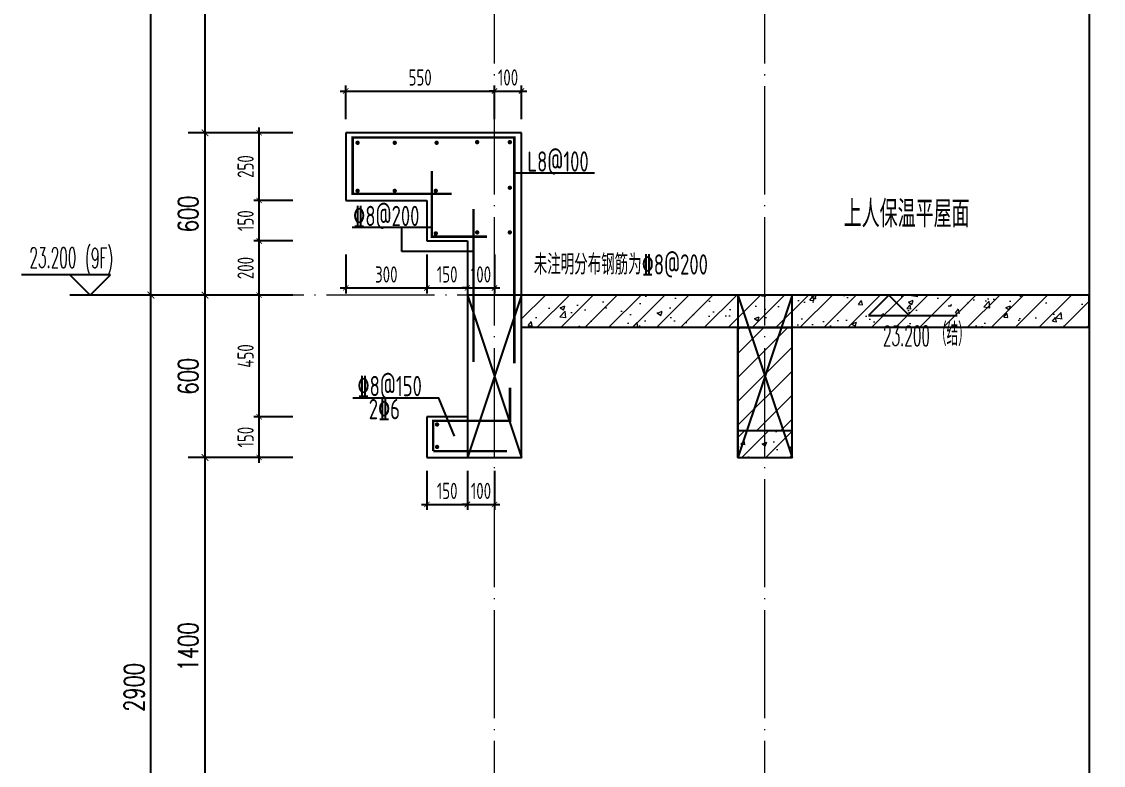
# Model space of a CAD drawing. Extents: x -668857 to 154266, y -275694 to 291306.
# Drawn here: x 73806 to 77806, y 158961 to 161710 of the extents above; entities that cross this region are included whole.
import ezdxf

# ---------------------------------------------------------------- set-up
doc = ezdxf.new("R2010")
doc.units = 0
doc.header["$LTSCALE"] = 1000
doc.linetypes.add('DOTE', pattern=[2.42, 2, -0.2, 0.02, -0.2])
doc.layers.get('0').update_dxf_attribs({"linetype": 'CONTINUOUS'})
doc.layers.get('DEFPOINTS').update_dxf_attribs({"linetype": 'CONTINUOUS'})
for name, color, linetype in [('DIM', 2, 'CONTINUOUS'), ('DIM_ELEV', 3, 'CONTINUOUS'), ('DIM_SYMB', 3, 'CONTINUOUS'), ('PUB_DIM', 3, 'CONTINUOUS'), ('PUB_TEXT', 2, 'CONTINUOUS'), ('REIN', 6, 'CONTINUOUS'), ('S-大样-砼线', 7, 'CONTINUOUS'), ('S-引出线', 40, 'CONTINUOUS'), ('TEXT', 2, 'CONTINUOUS'), ('WALL', 5, 'CONTINUOUS')]:
    doc.layers.add(name, color=color, linetype=linetype)
doc.layers.add('DOTE', color=19, linetype='DOTE', lineweight=9)
doc.layers.add('PUB_HATCH', color=8, linetype='CONTINUOUS', lineweight=9)
doc.styles.add('_TCH_DIM', font='SIMPLEX.shx', dxfattribs={"width": 0.7, "bigfont": 'GBCBIG.shx'})
doc.styles.add('_TCH_DIM_T3', font='SIMPLEX', dxfattribs={"width": 0.705882, "bigfont": 'GBCBIG'})
doc.styles.add('TSSD_DIMENSION', font='Tssdeng.shx', dxfattribs={"width": 0.7, "bigfont": 'tssdchn.shx'})
doc.styles.add('TSSD_REIN', font='tssdeng.shx', dxfattribs={"width": 0.7, "height": 300, "bigfont": 'tssdchn.shx'})
doc.dimstyles.new('_TCH_ARCH&&25', dxfattribs={"dimtxt": 74.375, "dimasz": 25, "dimexe": 62.5, "dimexo": 75, "dimgap": 25, "dimtad": 1, "dimdec": 0, "dimzin": 0, "dimdsep": 46, "dimtxsty": '_TCH_DIM_T3', "dimblk": 'ARCHTICK', "dimcen": 0.09, "dimclrt": 7, "dimazin": 0, "dimtfac": 1, "dimtdec": 0, "dimtix": 1, "dimtmove": 2, "dimatfit": 3, "dimldrblk": 'ARCHTICK', "dimfxl": 0, "dimtolj": 1, "dimtzin": 0, "dimarcsym": 0})
doc.dimstyles.new('TSSD_20_20', dxfattribs={"dimtxt": 60, "dimasz": 20, "dimexe": 20, "dimexo": 50, "dimgap": 20, "dimtad": 1, "dimdec": 0, "dimzin": 0, "dimdsep": 46, "dimtxsty": 'TSSD_DIMENSION', "dimblk": 'ARCHTICK', "dimblk1": 'ARCHTICK', "dimblk2": 'ARCHTICK', "dimcen": 0, "dimdle": 20, "dimclrt": 7, "dimadec": 0, "dimazin": 0, "dimtfac": 1, "dimtdec": 0, "dimtix": 1, "dimtmove": 2, "dimatfit": 3, "dimfxl": 0, "dimtolj": 1, "dimtzin": 0, "dimarcsym": 0})
pattern_1 = [(45, (-562273.49, 314642.066), (-44.194174, 44.194174), []), (50, (-562273.49, 314642.07), (179.315046, -15.688034), [18.75, -206.25]), (355, (-562273.49, 314642.07), (-34.687833, 188.048033), [15, -165]), (100.4514, (-562258.55, 314640.76), (144.627345, 172.359886), [15.93505, -175.28553]), (46.1842, (-562273.49, 314692.07), (266.81026, -41.37975), [28.125, -309.375]), (96.6356, (-562251.25, 314688.62), (233.66568, 243.52947), [23.90257, -262.92825]), (351.1842, (-562273.5, 314692.07), (233.66549, 243.52965), [22.5, -247.5]), (21, (-562248.49, 314679.57), (149.226763, -100.654723), [18.75, -206.25]), (326, (-562248.49, 314679.57), (60.828833, 181.28751), [15, -165]), (71.4514, (-562236.05, 314671.18), (210.055657, 80.632624), [15.93505, -175.28553]), (37.5, (-562273.49, 314642.066), (3.039964, 83.2234635), [0, -163, 0, -167.5, 0, -165.625]), (7.5, (-562273.49, 314642.07), (65.767384, 98.602928), [0, -95.5, 0, -159.25, 0, -63.125]), (327.5, (-562329.24, 314642.066), (133.455609, -5.638718), [0, -62.5, 0, -195, 0, -258.75]), (317.5, (-562354.24, 314642.07), (145.796542, 25.026246), [0, -81.25, 0, -129.5, 0, -183.75])]

# ---------------------------------------------------------------- blocks, each defined once
blk = doc.blocks.new('_ArchTick')
at = {"color": 0, "linetype": 'ByBlock', "const_width": 0.15}
blk.add_lwpolyline([(-0.5, -0.5), (0.5, 0.5)], dxfattribs=at)
blk = doc.blocks.new('*D2494')
at = {"layer": 'DEFPOINTS', "color": 0}
for p in [(75304.7, 160099), (75454.7, 160099), (75454.7, 159925.3)]:
    blk.add_point(p, dxfattribs=at)
at = {"layer": 'DIM', "color": 0, "lineweight": -2}
for p, q in [((75304.7, 160049), (75304.7, 159905.3)), ((75454.7, 160049), (75454.7, 159905.3)), ((75284.7, 159925.3), (75474.7, 159925.3))]:
    blk.add_line(p, q, dxfattribs=at)
at = {"layer": 'DIM', "color": 0, "lineweight": -2, "xscale": 20, "yscale": 20, "zscale": 20, "rotation": 180}
blk.add_blockref('_ArchTick', (75304.7, 159925.3), dxfattribs=at)
at = {"layer": 'DIM', "color": 0, "lineweight": -2, "xscale": 20, "yscale": 20, "zscale": 20}
blk.add_blockref('_ArchTick', (75454.7, 159925.3), dxfattribs=at)
at = {"layer": 'DIM', "color": 7, "insert": (75379.7, 159975.3), "char_height": 60, "attachment_point": 5, "style": 'TSSD_DIMENSION'}
blk.add_mtext('\\A1;150', dxfattribs=at)
blk = doc.blocks.new('*D2495')
at = {"layer": 'DEFPOINTS', "color": 0}
for p in [(75454.7, 160099), (75554.7, 160099), (75554.7, 159925.3)]:
    blk.add_point(p, dxfattribs=at)
at = {"layer": 'DIM', "color": 0, "lineweight": -2}
for p, q in [((75454.7, 160049), (75454.7, 159905.3)), ((75554.7, 160049), (75554.7, 159905.3)), ((75454.7, 159925.3), (75434.7, 159925.3)), ((75454.7, 159925.3), (75554.7, 159925.3)), ((75554.7, 159925.3), (75574.7, 159925.3))]:
    blk.add_line(p, q, dxfattribs=at)
at = {"layer": 'DIM', "color": 0, "lineweight": -2, "xscale": 20, "yscale": 20, "zscale": 20}
blk.add_blockref('_ArchTick', (75454.7, 159925.3), dxfattribs=at)
at = {"layer": 'DIM', "color": 0, "lineweight": -2, "xscale": 20, "yscale": 20, "zscale": 20, "rotation": 180}
blk.add_blockref('_ArchTick', (75554.7, 159925.3), dxfattribs=at)
at = {"layer": 'DIM', "color": 7, "insert": (75504.7, 159975.3), "char_height": 60, "attachment_point": 5, "style": 'TSSD_DIMENSION'}
blk.add_mtext('\\A1;100', dxfattribs=at)
blk = doc.blocks.new('*D2496')
at = {"layer": 'DEFPOINTS', "color": 0}
for p in [(75004.7, 160899), (75304.7, 160899), (75304.7, 160725.3)]:
    blk.add_point(p, dxfattribs=at)
at = {"layer": 'DIM', "color": 0, "lineweight": -2}
for p, q in [((75004.7, 160849), (75004.7, 160705.3)), ((75304.7, 160849), (75304.7, 160705.3)), ((74984.7, 160725.3), (75324.7, 160725.3))]:
    blk.add_line(p, q, dxfattribs=at)
at = {"layer": 'DIM', "color": 0, "lineweight": -2, "xscale": 20, "yscale": 20, "zscale": 20, "rotation": 180}
blk.add_blockref('_ArchTick', (75004.7, 160725.3), dxfattribs=at)
at = {"layer": 'DIM', "color": 0, "lineweight": -2, "xscale": 20, "yscale": 20, "zscale": 20}
blk.add_blockref('_ArchTick', (75304.7, 160725.3), dxfattribs=at)
at = {"layer": 'DIM', "color": 7, "insert": (75154.7, 160775.3), "char_height": 60, "attachment_point": 5, "style": 'TSSD_DIMENSION'}
blk.add_mtext('\\A1;300', dxfattribs=at)
blk = doc.blocks.new('*D2497')
at = {"layer": 'DEFPOINTS', "color": 0}
for p in [(75304.7, 160899), (75454.7, 160899), (75454.7, 160725.3)]:
    blk.add_point(p, dxfattribs=at)
at = {"layer": 'DIM', "color": 0, "lineweight": -2}
for p, q in [((75304.7, 160849), (75304.7, 160705.3)), ((75454.7, 160849), (75454.7, 160705.3)), ((75284.7, 160725.3), (75474.7, 160725.3))]:
    blk.add_line(p, q, dxfattribs=at)
at = {"layer": 'DIM', "color": 0, "lineweight": -2, "xscale": 20, "yscale": 20, "zscale": 20, "rotation": 180}
blk.add_blockref('_ArchTick', (75304.7, 160725.3), dxfattribs=at)
at = {"layer": 'DIM', "color": 0, "lineweight": -2, "xscale": 20, "yscale": 20, "zscale": 20}
blk.add_blockref('_ArchTick', (75454.7, 160725.3), dxfattribs=at)
at = {"layer": 'DIM', "color": 7, "insert": (75379.7, 160775.3), "char_height": 60, "attachment_point": 5, "style": 'TSSD_DIMENSION'}
blk.add_mtext('\\A1;150', dxfattribs=at)
blk = doc.blocks.new('*D2498')
at = {"layer": 'DEFPOINTS', "color": 0}
for p in [(75454.7, 160899), (75554.7, 160899), (75554.7, 160725.3)]:
    blk.add_point(p, dxfattribs=at)
at = {"layer": 'DIM', "color": 0, "lineweight": -2}
for p, q in [((75454.7, 160849), (75454.7, 160705.3)), ((75554.7, 160849), (75554.7, 160705.3)), ((75454.7, 160725.3), (75434.7, 160725.3)), ((75454.7, 160725.3), (75554.7, 160725.3)), ((75554.7, 160725.3), (75574.7, 160725.3))]:
    blk.add_line(p, q, dxfattribs=at)
at = {"layer": 'DIM', "color": 0, "lineweight": -2, "xscale": 20, "yscale": 20, "zscale": 20}
blk.add_blockref('_ArchTick', (75454.7, 160725.3), dxfattribs=at)
at = {"layer": 'DIM', "color": 0, "lineweight": -2, "xscale": 20, "yscale": 20, "zscale": 20, "rotation": 180}
blk.add_blockref('_ArchTick', (75554.7, 160725.3), dxfattribs=at)
at = {"layer": 'DIM', "color": 7, "insert": (75504.7, 160775.3), "char_height": 60, "attachment_point": 5, "style": 'TSSD_DIMENSION'}
blk.add_mtext('\\A1;100', dxfattribs=at)
blk = doc.blocks.new('*D2499')
at = {"layer": 'DEFPOINTS', "color": 0}
for p in [(75554.7, 161453.2), (75004.7, 161299), (75554.7, 161299)]:
    blk.add_point(p, dxfattribs=at)
at = {"layer": 'DIM', "color": 0, "lineweight": -2}
for p, q in [((74984.7, 161453.2), (75574.7, 161453.2)), ((75004.7, 161349), (75004.7, 161473.2)), ((75554.7, 161349), (75554.7, 161473.2))]:
    blk.add_line(p, q, dxfattribs=at)
at = {"layer": 'DIM', "color": 0, "lineweight": -2, "xscale": 20, "yscale": 20, "zscale": 20, "rotation": 180}
blk.add_blockref('_ArchTick', (75004.7, 161453.2), dxfattribs=at)
at = {"layer": 'DIM', "color": 0, "lineweight": -2, "xscale": 20, "yscale": 20, "zscale": 20}
blk.add_blockref('_ArchTick', (75554.7, 161453.2), dxfattribs=at)
at = {"layer": 'DIM', "color": 7, "insert": (75279.7, 161503.2), "char_height": 60, "attachment_point": 5, "style": 'TSSD_DIMENSION'}
blk.add_mtext('\\A1;550', dxfattribs=at)
blk = doc.blocks.new('*D2500')
at = {"layer": 'DEFPOINTS', "color": 0}
for p in [(75654.7, 161453.2), (75554.7, 161299), (75654.7, 161299)]:
    blk.add_point(p, dxfattribs=at)
at = {"layer": 'DIM', "color": 0, "lineweight": -2}
for p, q in [((75554.7, 161453.2), (75534.7, 161453.2)), ((75554.7, 161349), (75554.7, 161473.2)), ((75554.7, 161453.2), (75654.7, 161453.2)), ((75654.7, 161349), (75654.7, 161473.2)), ((75654.7, 161453.2), (75674.7, 161453.2))]:
    blk.add_line(p, q, dxfattribs=at)
at = {"layer": 'DIM', "color": 0, "lineweight": -2, "xscale": 20, "yscale": 20, "zscale": 20}
blk.add_blockref('_ArchTick', (75554.7, 161453.2), dxfattribs=at)
at = {"layer": 'DIM', "color": 0, "lineweight": -2, "xscale": 20, "yscale": 20, "zscale": 20, "rotation": 180}
blk.add_blockref('_ArchTick', (75654.7, 161453.2), dxfattribs=at)
at = {"layer": 'DIM', "color": 7, "insert": (75604.7, 161503.2), "char_height": 60, "attachment_point": 5, "style": 'TSSD_DIMENSION'}
blk.add_mtext('\\A1;100', dxfattribs=at)
blk = doc.blocks.new('*D2501')
at = {"layer": 'DEFPOINTS', "color": 0}
for p in [(74684.5, 161299), (74859.1, 161299), (74859.1, 161049)]:
    blk.add_point(p, dxfattribs=at)
at = {"layer": 'DIM', "color": 0, "lineweight": -2}
for p, q in [((74809.1, 161299), (74664.5, 161299)), ((74684.5, 161029), (74684.5, 161319)), ((74809.1, 161049), (74664.5, 161049))]:
    blk.add_line(p, q, dxfattribs=at)
at = {"layer": 'DIM', "color": 0, "lineweight": -2, "xscale": 20, "yscale": 20, "zscale": 20}
for p, rotation in [((74684.5, 161299), 90), ((74684.5, 161049), 270)]:
    blk.add_blockref('_ArchTick', p, dxfattribs=dict(at, rotation=rotation))
at = {"layer": 'DIM', "color": 7, "insert": (74634.5, 161174), "char_height": 60, "attachment_point": 5, "rotation": 90, "style": 'TSSD_DIMENSION'}
blk.add_mtext('\\A1;250', dxfattribs=at)
blk = doc.blocks.new('*D2502')
at = {"layer": 'DEFPOINTS', "color": 0}
for p in [(74684.5, 161049), (74859.1, 161049), (74859.1, 160899)]:
    blk.add_point(p, dxfattribs=at)
at = {"layer": 'DIM', "color": 0, "lineweight": -2}
for p, q in [((74809.1, 161049), (74664.5, 161049)), ((74684.5, 160879), (74684.5, 161069)), ((74809.1, 160899), (74664.5, 160899))]:
    blk.add_line(p, q, dxfattribs=at)
at = {"layer": 'DIM', "color": 0, "lineweight": -2, "xscale": 20, "yscale": 20, "zscale": 20}
for p, rotation in [((74684.5, 161049), 90), ((74684.5, 160899), 270)]:
    blk.add_blockref('_ArchTick', p, dxfattribs=dict(at, rotation=rotation))
at = {"layer": 'DIM', "color": 7, "insert": (74634.5, 160974), "char_height": 60, "attachment_point": 5, "rotation": 90, "style": 'TSSD_DIMENSION'}
blk.add_mtext('\\A1;150', dxfattribs=at)
blk = doc.blocks.new('*D2503')
at = {"layer": 'DEFPOINTS', "color": 0}
for p in [(74684.5, 160899), (74859.1, 160899), (74859.1, 160699)]:
    blk.add_point(p, dxfattribs=at)
at = {"layer": 'DIM', "color": 0, "lineweight": -2}
for p, q in [((74809.1, 160899), (74664.5, 160899)), ((74684.5, 160679), (74684.5, 160919)), ((74809.1, 160699), (74664.5, 160699))]:
    blk.add_line(p, q, dxfattribs=at)
at = {"layer": 'DIM', "color": 0, "lineweight": -2, "xscale": 20, "yscale": 20, "zscale": 20}
for p, rotation in [((74684.5, 160899), 90), ((74684.5, 160699), 270)]:
    blk.add_blockref('_ArchTick', p, dxfattribs=dict(at, rotation=rotation))
at = {"layer": 'DIM', "color": 7, "insert": (74634.5, 160799), "char_height": 60, "attachment_point": 5, "rotation": 90, "style": 'TSSD_DIMENSION'}
blk.add_mtext('\\A1;200', dxfattribs=at)
blk = doc.blocks.new('*D2504')
at = {"layer": 'DEFPOINTS', "color": 0}
for p in [(74684.5, 160699), (74859.1, 160699), (74859.1, 160249)]:
    blk.add_point(p, dxfattribs=at)
at = {"layer": 'DIM', "color": 0, "lineweight": -2}
for p, q in [((74809.1, 160699), (74664.5, 160699)), ((74684.5, 160229), (74684.5, 160719)), ((74809.1, 160249), (74664.5, 160249))]:
    blk.add_line(p, q, dxfattribs=at)
at = {"layer": 'DIM', "color": 0, "lineweight": -2, "xscale": 20, "yscale": 20, "zscale": 20}
for p, rotation in [((74684.5, 160699), 90), ((74684.5, 160249), 270)]:
    blk.add_blockref('_ArchTick', p, dxfattribs=dict(at, rotation=rotation))
at = {"layer": 'DIM', "color": 7, "insert": (74634.5, 160474), "char_height": 60, "attachment_point": 5, "rotation": 90, "style": 'TSSD_DIMENSION'}
blk.add_mtext('\\A1;450', dxfattribs=at)
blk = doc.blocks.new('*D2505')
at = {"layer": 'DEFPOINTS', "color": 0}
for p in [(74684.5, 160249), (74859.1, 160249), (74859.1, 160099)]:
    blk.add_point(p, dxfattribs=at)
at = {"layer": 'DIM', "color": 0, "lineweight": -2}
for p, q in [((74809.1, 160249), (74664.5, 160249)), ((74684.5, 160079), (74684.5, 160269)), ((74809.1, 160099), (74664.5, 160099))]:
    blk.add_line(p, q, dxfattribs=at)
at = {"layer": 'DIM', "color": 0, "lineweight": -2, "xscale": 20, "yscale": 20, "zscale": 20}
for p, rotation in [((74684.5, 160249), 90), ((74684.5, 160099), 270)]:
    blk.add_blockref('_ArchTick', p, dxfattribs=dict(at, rotation=rotation))
at = {"layer": 'DIM', "color": 7, "insert": (74634.5, 160174), "char_height": 60, "attachment_point": 5, "rotation": 90, "style": 'TSSD_DIMENSION'}
blk.add_mtext('\\A1;150', dxfattribs=at)
blk = doc.blocks.new('*D2520')
at = {"layer": 'DEFPOINTS', "color": 0}
for p in [(74484.5, 160099), (74784.5, 160099), (74784.5, 158699)]:
    blk.add_point(p, dxfattribs=at)
at = {"layer": 'PUB_DIM', "color": 0, "lineweight": -2}
for p, q in [((74709.5, 160099), (74422, 160099)), ((74484.5, 158699), (74484.5, 160099)), ((74709.5, 158699), (74422, 158699))]:
    blk.add_line(p, q, dxfattribs=at)
at = {"layer": 'PUB_DIM', "color": 0, "lineweight": -2, "xscale": 25, "yscale": 25, "zscale": 25}
for p, rotation in [((74484.5, 160099), 90), ((74484.5, 158699), 270)]:
    blk.add_blockref('_ArchTick', p, dxfattribs=dict(at, rotation=rotation))
at = {"layer": 'PUB_DIM', "color": 7, "insert": (74422.3, 159399), "char_height": 74.38, "attachment_point": 5, "rotation": 90, "style": '_TCH_DIM_T3'}
blk.add_mtext('\\A1;1400', dxfattribs=at)
blk = doc.blocks.new('*D2521')
at = {"layer": 'DEFPOINTS', "color": 0}
for p in [(74484.5, 160699), (74784.5, 160699), (74784.5, 160099)]:
    blk.add_point(p, dxfattribs=at)
at = {"layer": 'PUB_DIM', "color": 0, "lineweight": -2}
for p, q in [((74709.5, 160699), (74422, 160699)), ((74484.5, 160099), (74484.5, 160699)), ((74709.5, 160099), (74422, 160099))]:
    blk.add_line(p, q, dxfattribs=at)
at = {"layer": 'PUB_DIM', "color": 0, "lineweight": -2, "xscale": 25, "yscale": 25, "zscale": 25}
for p, rotation in [((74484.5, 160699), 90), ((74484.5, 160099), 270)]:
    blk.add_blockref('_ArchTick', p, dxfattribs=dict(at, rotation=rotation))
at = {"layer": 'PUB_DIM', "color": 7, "insert": (74422.3, 160399), "char_height": 74.38, "attachment_point": 5, "rotation": 90, "style": '_TCH_DIM_T3'}
blk.add_mtext('\\A1;600', dxfattribs=at)
blk = doc.blocks.new('*D2522')
at = {"layer": 'DEFPOINTS', "color": 0}
for p in [(74484.5, 161299), (74784.5, 161299), (74784.5, 160699)]:
    blk.add_point(p, dxfattribs=at)
at = {"layer": 'PUB_DIM', "color": 0, "lineweight": -2}
for p, q in [((74709.5, 161299), (74422, 161299)), ((74484.5, 160699), (74484.5, 161299)), ((74709.5, 160699), (74422, 160699))]:
    blk.add_line(p, q, dxfattribs=at)
at = {"layer": 'PUB_DIM', "color": 0, "lineweight": -2, "xscale": 25, "yscale": 25, "zscale": 25}
for p, rotation in [((74484.5, 161299), 90), ((74484.5, 160699), 270)]:
    blk.add_blockref('_ArchTick', p, dxfattribs=dict(at, rotation=rotation))
at = {"layer": 'PUB_DIM', "color": 7, "insert": (74422.3, 160999), "char_height": 74.38, "attachment_point": 5, "rotation": 90, "style": '_TCH_DIM_T3'}
blk.add_mtext('\\A1;600', dxfattribs=at)
blk = doc.blocks.new('*D2523')
at = {"layer": 'DEFPOINTS', "color": 0}
for p in [(74484.5, 162999), (74784.5, 162999), (74784.5, 161299)]:
    blk.add_point(p, dxfattribs=at)
at = {"layer": 'PUB_DIM', "color": 0, "lineweight": -2}
for p, q in [((74709.5, 162999), (74422, 162999)), ((74484.5, 161299), (74484.5, 162999)), ((74709.5, 161299), (74422, 161299))]:
    blk.add_line(p, q, dxfattribs=at)
at = {"layer": 'PUB_DIM', "color": 0, "lineweight": -2, "xscale": 25, "yscale": 25, "zscale": 25}
for p, rotation in [((74484.5, 162999), 90), ((74484.5, 161299), 270)]:
    blk.add_blockref('_ArchTick', p, dxfattribs=dict(at, rotation=rotation))
at = {"layer": 'PUB_DIM', "color": 7, "insert": (74422.3, 162149), "char_height": 74.38, "attachment_point": 5, "rotation": 90, "style": '_TCH_DIM_T3'}
blk.add_mtext('\\A1;1700', dxfattribs=at)
blk = doc.blocks.new('*D2531')
at = {"layer": 'DEFPOINTS', "color": 0}
for p in [(74284.5, 160699), (74784.5, 160699), (74784.5, 157799)]:
    blk.add_point(p, dxfattribs=at)
at = {"layer": 'PUB_DIM', "color": 0, "lineweight": -2}
for p, q in [((74709.5, 160699), (74222, 160699)), ((74284.5, 157799), (74284.5, 160699)), ((74709.5, 157799), (74222, 157799))]:
    blk.add_line(p, q, dxfattribs=at)
at = {"layer": 'PUB_DIM', "color": 0, "lineweight": -2, "xscale": 25, "yscale": 25, "zscale": 25}
for p, rotation in [((74284.5, 160699), 90), ((74284.5, 157799), 270)]:
    blk.add_blockref('_ArchTick', p, dxfattribs=dict(at, rotation=rotation))
at = {"layer": 'PUB_DIM', "color": 7, "insert": (74222.3, 159249), "char_height": 74.38, "attachment_point": 5, "rotation": 90, "style": '_TCH_DIM_T3'}
blk.add_mtext('\\A1;2900', dxfattribs=at)
blk = doc.blocks.new('*D2532')
at = {"layer": 'DEFPOINTS', "color": 0}
for p in [(74284.5, 163599), (74784.5, 163599), (74784.5, 160699)]:
    blk.add_point(p, dxfattribs=at)
at = {"layer": 'PUB_DIM', "color": 0, "lineweight": -2}
for p, q in [((74709.5, 163599), (74222, 163599)), ((74284.5, 160699), (74284.5, 163599)), ((74709.5, 160699), (74222, 160699))]:
    blk.add_line(p, q, dxfattribs=at)
at = {"layer": 'PUB_DIM', "color": 0, "lineweight": -2, "xscale": 25, "yscale": 25, "zscale": 25}
for p, rotation in [((74284.5, 163599), 90), ((74284.5, 160699), 270)]:
    blk.add_blockref('_ArchTick', p, dxfattribs=dict(at, rotation=rotation))
at = {"layer": 'PUB_DIM', "color": 7, "insert": (74222.3, 162149), "char_height": 74.38, "attachment_point": 5, "rotation": 90, "style": '_TCH_DIM_T3'}
blk.add_mtext('\\A1;2900', dxfattribs=at)
blk = doc.blocks.new('20210809.03332338')
at = {"layer": 'S-大样-砼线'}
for p, q in [((87154.5, 67180.9), (87354.5, 66580.9)), ((87354.5, 67180.9), (87154.5, 66580.9))]:
    blk.add_line(p, q, dxfattribs=at)
blk.add_lwpolyline([(87354.5, 67180.9), (87154.5, 67180.9), (87154.5, 66580.9), (87354.5, 66580.9)], close=True, dxfattribs=at)
blk = doc.blocks.new('20210810.12305520')
at = {"layer": 'REIN', "const_width": 9}
for points in [[(67544, -103060.9), (67178.4, -103060.9), (67178.4, -102852.5), (67776.1, -102852.5), (67776.1, -103687.5)], [(67625, -103681.9), (67625, -103117.2)], [(67476.4, -104011.5), (67476.4, -103899.8), (67760.3, -103899.8), (67760.3, -103776.8)]]:
    blk.add_lwpolyline(points, dxfattribs=at)
at = {"layer": 'REIN', "const_width": 8}
for points in [[(67192.7, -102872.1, 1), (67200.7, -102872.1, 1)], [(67330.1, -102872.1, 1), (67338.1, -102872.1, 1)], [(67485, -102872.1, 1), (67493, -102872.1, 1)], [(67634.8, -102869.9, 1), (67642.8, -102869.9, 1)], [(67755.5, -102869.9, 1), (67763.5, -102869.9, 1)], [(67192.7, -103049.6, 1), (67200.7, -103049.6, 1)], [(67330.1, -103049.6, 1), (67338.1, -103049.6, 1)], [(67481.7, -103049.6, 1), (67489.7, -103049.6, 1)], [(67755.5, -103038.4, 1), (67763.5, -103038.4, 1)], [(67481.7, -103207.1, 1), (67489.7, -103207.1, 1)], [(67634.8, -103203.3, 1), (67642.8, -103203.3, 1)], [(67755.5, -103203.3, 1), (67763.5, -103203.3, 1)], [(67486.6, -103913.4, 1), (67494.6, -103913.4, 1)], [(67486.6, -103996.3, 1), (67494.6, -103996.3, 1)]]:
    blk.add_lwpolyline(points, format="xyb", close=True, dxfattribs=at)
at = {"layer": 'REIN'}
for points in [[(67471, -102976.5, 9, 9, 0), (67471, -103219.2, 9, 9, 0), (67675.5, -103219.2, 9, 9, 0)], [(67476.4, -104011.5, 9, 9, 0), (67748.9, -104011.5, 9, 9, 0)]]:
    blk.add_lwpolyline(points, format="xyseb", dxfattribs=at)
at = {"layer": 'S-大样-砼线'}
for p, q in [((67602.9, -103435), (67802.9, -104035)), ((67802.9, -103435), (67602.9, -104035))]:
    blk.add_line(p, q, dxfattribs=at)
blk.add_lwpolyline([(67802.9, -103435), (67602.9, -103435), (67602.9, -104035), (67802.9, -104035)], close=True, dxfattribs=at)
at = {"layer": 'S-引出线'}
for p, q in [((67772.1, -102983), (68072.3, -102983)), ((67177.1, -103184.2), (67471, -103184.2)), ((67360.8, -103273.4), (67360.8, -103184.2)), ((67625, -103273.4), (67360.8, -103273.4))]:
    blk.add_line(p, q, dxfattribs=at)
blk.add_lwpolyline([(67555.6, -103957), (67497.6, -103815.5), (67179.2, -103815.5)], dxfattribs=at)
at = {"layer": 'TEXT', "style": 'TSSD_REIN', "width": 0.7}
for s, p in [('L8@100', (67824.2, -102978.9)), ('%%1328@200', (67180.3, -103180.1)), ('未注明分布钢筋为%%1328@200', (67847.9, -103359.2)), ('%%1328@150', (67196.2, -103808.7)), ('2%%1326', (67238, -103893.9))]:
    blk.add_text(s, height=75, rotation=0, dxfattribs=at).set_placement(p)

msp = doc.modelspace()

# ---------------------------------------------------------------- hatches: boundary and pattern name
at = {"layer": 'PUB_HATCH'}
h = msp.add_hatch(dxfattribs=at)
h.set_pattern_fill('钢筋混凝土', color=256, scale=25, style=0)
h.set_pattern_definition(pattern_1)
h.paths.add_polyline_path([(75654.69, 160699.03), (75654.69, 160579.03), (77753.21, 160579.03), (77753.21, 160699.03)])
h = msp.add_hatch(dxfattribs=at)
h.set_pattern_fill('普通砖', color=256, scale=25, style=0)
h.set_pattern_definition([(45, (-562273.49, 314686.944), (-44.1941915, 44.1941915), [])])
h.paths.add_polyline_path([(76454.69, 160199.03), (76654.69, 160199.03), (76654.69, 160579.03), (76454.69, 160579.03)])
h = msp.add_hatch(dxfattribs=at)
h.set_pattern_fill('钢筋混凝土', color=256, scale=25, style=0)
h.set_pattern_definition(pattern_1)
h.paths.add_polyline_path([(76654.69, 160099.03), (76654.69, 160199.03), (76454.69, 160199.03), (76454.69, 160099.03)])

# ---------------------------------------------------------------- linework, layer by layer
at = {"layer": 'DIM_ELEV'}
for p, q in [((74134.49, 160774.03), (73806.49, 160774.03)), ((74059.49, 160699.03), (73984.49, 160774.03)), ((74059.49, 160699.03), (74134.49, 160774.03)), ((74484.49, 160699.03), (73984.49, 160699.03))]:
    msp.add_line(p, q, dxfattribs=at)
at = {"layer": 'DIM_ELEV', "color": 3}
for p, q in [((77012.75, 160699.03), (76937.75, 160624.03)), ((77012.75, 160699.03), (77087.75, 160624.03)), ((76937.75, 160624.03), (77265.75, 160624.03))]:
    msp.add_line(p, q, dxfattribs=at)
at = {"layer": 'DIM_SYMB'}
msp.add_lwpolyline([(77753.21, 164119.03), (77753.21, 154487.16), (77805.71, 154468.05), (77700.71, 154449.54), (77753.21, 154430.91), (77753.21, 144799.03)], dxfattribs=at)
at = {"layer": 'DOTE', "color": 1, "linetype": 'DOTE', "ltscale": 0.2}
for p, q in [((75554.69, 145099.03), (75554.69, 164699.03)), ((76554.69, 145099.03), (76554.69, 164699.03)), ((77753.21, 160699.03), (74784.49, 160699.03))]:
    msp.add_line(p, q, dxfattribs=at)
at = {"layer": 'WALL'}
for p, q in [((75654.69, 161299.02), (75004.69, 161299.04)), ((75004.69, 161299.04), (75004.69, 161049.04)), ((75654.69, 160699.03), (75654.69, 161299.02)), ((75004.69, 161049.04), (75304.69, 161049.03)), ((75304.69, 161049.03), (75304.69, 160899.03)), ((75304.69, 160899.03), (75454.69, 160899.03)), ((75454.69, 160899.03), (75454.69, 160249.03)), ((77753.21, 160699.03), (75654.69, 160699.03)), ((77753.21, 160579.03), (77753.21, 160699.03)), ((77753.21, 160579.03), (75654.69, 160579.03)), ((75654.69, 160099.03), (75654.69, 160579.03)), ((76454.69, 160199.03), (76454.69, 160579.03)), ((76454.69, 160579.03), (76654.69, 160579.03)), ((76654.69, 160199.03), (76654.69, 160579.03)), ((75454.69, 160249.03), (75304.69, 160249.03)), ((75304.69, 160249.03), (75304.69, 160099.03)), ((76454.69, 160099.03), (76454.69, 160199.03)), ((76454.69, 160199.03), (76654.69, 160199.03)), ((76654.69, 160099.03), (76654.69, 160199.03)), ((75304.69, 160099.03), (75654.69, 160099.03)), ((76454.69, 160099.03), (76654.69, 160099.03))]:
    msp.add_line(p, q, dxfattribs=at)

# ---------------------------------------------------------------- block references
at = {"layer": 'S-大样-砼线'}
msp.add_blockref('20210809.03332338', (-10699.82, 93518.1), dxfattribs=at)
at = {"layer": 'TEXT'}
msp.add_blockref('20210810.12305520', (7851.81, 264134.05), dxfattribs=at)

# ---------------------------------------------------------------- texts
at = {"layer": 'DIM_ELEV', "color": 7, "style": '_TCH_DIM'}
for s, height, width, p in [('23.200', 74.375, 0.494118, (76991.2, 160511.51)), ('（结）', 84.397, 0.7, (77183.7, 160511.51))]:
    msp.add_text(s, height=height, dxfattribs=dict(at, width=width)).set_placement(p)
at = {"layer": 'PUB_TEXT'}
for s, height, style, width, p in [('上人保温平屋面', 100, 'TSSD_REIN', 0.7, (76845.71, 160948.85)), ('23.200', 74.375, '_TCH_DIM', 0.494118, (73835.39, 160800.28)), ('(9F)', 74.375, '_TCH_DIM', 0.494118, (74040.79, 160799.06))]:
    msp.add_text(s, height=height, dxfattribs=dict(at, style=style, width=width)).set_placement(p)

# ---------------------------------------------------------------- dimensions: what is measured, and where the dimension line sits
at = {"layer": 'DIM'}
for p1, p2, distance, picture, middle in [((75004.69, 161299.03), (75554.69, 161299.03), 154.16, '*D2499', (75279.69, 161503.19)), ((75554.69, 161299.03), (75654.69, 161299.03), 154.16, '*D2500', (75604.69, 161503.19)), ((74859.11, 161049.04), (74859.11, 161299.03), 174.61, '*D2501', (74634.49, 161174.03)), ((74859.11, 160899.03), (74859.11, 161049.04), 174.61, '*D2502', (74634.49, 160974.04)), ((74859.11, 160699.03), (74859.11, 160899.03), 174.61, '*D2503', (74634.49, 160799.03)), ((75004.69, 160899.03), (75304.69, 160899.03), -173.71, '*D2496', (75154.69, 160775.32)), ((75304.69, 160899.03), (75454.69, 160899.03), -173.71, '*D2497', (75379.69, 160775.32)), ((75454.69, 160899.03), (75554.69, 160899.03), -173.71, '*D2498', (75504.69, 160775.32)), ((74859.11, 160249.03), (74859.11, 160699.03), 174.61, '*D2504', (74634.49, 160474.03)), ((74859.11, 160099.03), (74859.11, 160249.03), 174.61, '*D2505', (74634.49, 160174.03)), ((75304.69, 160099.03), (75454.69, 160099.03), -173.71, '*D2494', (75379.69, 159975.32)), ((75454.69, 160099.03), (75554.69, 160099.03), -173.71, '*D2495', (75504.69, 159975.32))]:
    dim = msp.add_aligned_dim(p1=p1, p2=p2, distance=distance, dimstyle='TSSD_20_20', dxfattribs=at)
    dim.commit()
    dim.dimension.update_dxf_attribs({"geometry": picture, "text_midpoint": middle})
at = {"layer": 'PUB_DIM'}
for p1, p2, distance, picture, middle in [((74784.49, 160699.03), (74784.49, 163599.03), 500, '*D2532', (74222.31, 162149.03)), ((74784.49, 161299.03), (74784.49, 162999.03), 300, '*D2523', (74422.31, 162149.03)), ((74784.49, 160699.03), (74784.49, 161299.03), 300, '*D2522', (74422.31, 160999.03)), ((74784.49, 157799.03), (74784.49, 160699.03), 500, '*D2531', (74222.31, 159249.03)), ((74784.49, 160099.03), (74784.49, 160699.03), 300, '*D2521', (74422.31, 160399.03)), ((74784.49, 158699.03), (74784.49, 160099.03), 300, '*D2520', (74422.31, 159399.03))]:
    dim = msp.add_aligned_dim(p1=p1, p2=p2, distance=distance, dimstyle='_TCH_ARCH&&25', dxfattribs=at)
    dim.commit()
    dim.dimension.update_dxf_attribs({"geometry": picture, "text_midpoint": middle})

doc.saveas('drawing.dxf')
